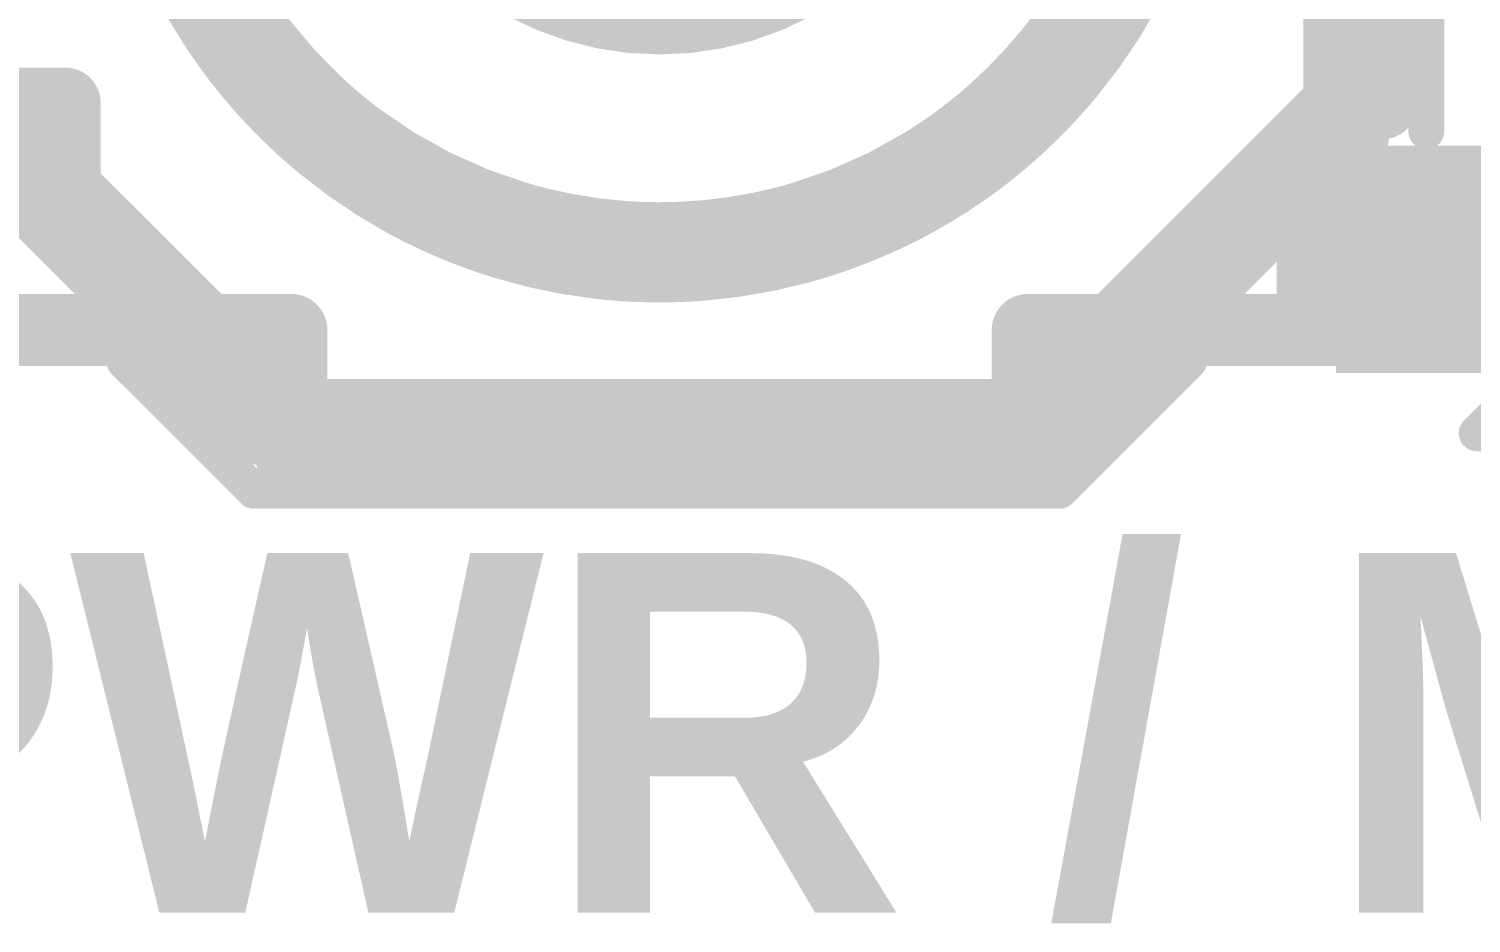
# Model space of a CAD drawing. Header units: inches. Extents: x -13 to 254, y -7 to 63.
# Drawn here: x 2.27 to 7.37, y 4.8 to 7.96 of the extents above; entities that cross this region are included whole.
import ezdxf

# ---------------------------------------------------------------- set-up
doc = ezdxf.new("R2010")
doc.units = ezdxf.units.IN
for name, color, linetype in [('Dimensions', 6, 'Continuous'), ('Top Layer', 1, 'Continuous'), ('Top Overlay', 2, 'Continuous'), ('Top Paste', 8, 'Continuous'), ('Top Solder', 216, 'Continuous')]:
    doc.layers.add(name, color=color, linetype=linetype)
doc.styles.add('Arial_Bold', font='', dxfattribs={"height": 0.2})
doc.styles.get('Arial_Bold').set_extended_font_data('Arial', bold=True)

# ---------------------------------------------------------------- blocks, each defined once
blk = doc.blocks.new('TC_0522C_1_7_260G__46')
at = {"layer": 'Top Layer'}
blk.add_hatch(color=1, dxfattribs=at).paths.add_polyline_path([(-3.5, 2.15), (-2.5, 2.15), (-2.5, 1.55), (-3.5, 1.55)])
at = {"layer": 'Top Paste'}
blk.add_hatch(color=8, dxfattribs=at).paths.add_polyline_path([(-3.5, 2.15), (-2.5, 2.15), (-2.5, 1.55), (-3.5, 1.55)])
at = {"layer": 'Top Solder'}
blk.add_hatch(color=216, dxfattribs=at).paths.add_polyline_path([(-3.6016, 2.2516), (-2.3984, 2.2516), (-2.3984, 1.4484), (-3.6016, 1.4484)])
at = {"layer": 'Top Overlay'}
for points in [[(-1.4224, 2.667, 0.127, 0.127, 0), (-1.8796, 2.2098, 0.127, 0.127, 0)], [(1.4224, 2.667, 0.127, 0.127, 0), (-1.4224, 2.667, 0.127, 0.127, 0)], [(1.8796, 2.2098, 0.127, 0.127, 0), (1.4224, 2.667, 0.127, 0.127, 0)], [(-2.8956, 2.4638, 0.127, 0.127, 0), (-3.1496, 2.4638, 0.127, 0.127, 0)], [(-2.8956, 2.4638, 0.127, 0.127, 0), (-3.0226, 2.3368, 0.127, 0.127, 0)], [(-2.7178, -1.3716, 0.127, 0.127, 0), (-2.7178, 1.397, 0.127, 0.127, 0)]]:
    blk.add_lwpolyline(points, format="xyseb", dxfattribs=at)
for points in [[(-1.4541, 2.667, 0.0635, 0.0635, 1), (-1.3906, 2.667, 0.0635, 0.0635, 1)], [(-1.4542, 2.667, 0.0635, 0.0635, 1), (-1.3906, 2.667, 0.0635, 0.0635, 1)], [(1.3906, 2.667, 0.0635, 0.0635, 1), (1.4542, 2.667, 0.0635, 0.0635, 1)], [(1.3906, 2.667, 0.0635, 0.0635, 1), (1.4542, 2.667, 0.0635, 0.0635, 1)], [(-2.9274, 2.4638, 0.0635, 0.0635, 1), (-2.8638, 2.4638, 0.0635, 0.0635, 1)], [(-2.9274, 2.4638, 0.0635, 0.0635, 1), (-2.8638, 2.4638, 0.0635, 0.0635, 1)], [(-1.9113, 2.2098, 0.0635, 0.0635, 1), (-1.8478, 2.2098, 0.0635, 0.0635, 1)], [(1.8478, 2.2098, 0.0635, 0.0635, 1), (1.9114, 2.2098, 0.0635, 0.0635, 1)], [(-2.7496, 1.397, 0.0635, 0.0635, 1), (-2.686, 1.397, 0.0635, 0.0635, 1)]]:
    blk.add_lwpolyline(points, format="xyseb", close=True, dxfattribs=at)

msp = doc.modelspace()

# ---------------------------------------------------------------- hatches: boundary and pattern name
at = {"layer": 'Top Layer'}
msp.add_hatch(color=1, dxfattribs=at).paths.add_polyline_path([(6.6795, 6.849), (7.4899, 6.849), (7.4899, 7.449), (6.6795, 7.449)])

# ---------------------------------------------------------------- linework, layer by layer
at = {"layer": 'Dimensions'}
for points in [[(4.5, 7.1743, 0.254, 0.254, -1), (4.5, 10.8257, 0.254, 0.254, 0)], [(4.5, 10.8257, 0.254, 0.254, -1), (4.5, 7.1743, 0.254, 0.254, 0)], [(6.9, 7.7, 0.254, 0.254, 0), (6.9, 10.3, 0.254, 0.254, 0)], [(7.05, 7.7, 0.254, 0.254, 0), (7.05, 10.3, 0.254, 0.254, 0)], [(4.5, 8, 0.254, 0.254, -1), (4.5, 10, 0.254, 0.254, 0)], [(4.5, 10, 0.254, 0.254, -1), (4.5, 8, 0.254, 0.254, 0)], [(6.0668, 8.1644, 0.254, 0.254, -0.015145), (6.0141, 8.0724, 0.254, 0.254, 0)], [(2.9716, 7.912, 0.254, 0.254, -0.029802), (2.8553, 8.0978, 0.254, 0.254, 0)], [(3.014, 8.0283, 0.254, 0.254, -0.013985), (2.9623, 8.1121, 0.254, 0.254, 0)], [(4.5, 8, 0.254, 0.254, 0), (4.5, 8.1, 0.254, 0.254, 0)], [(6.1449, 8.0981, 0.254, 0.254, -0.04711), (5.9505, 7.8105, 0.254, 0.254, 0)], [(3.2915, 7.6993, 0.254, 0.254, -0.060138), (3.014, 8.0283, 0.254, 0.254, 0)], [(6.0141, 8.0724, 0.254, 0.254, -0.01472), (5.957, 7.9853, 0.254, 0.254, 0)], [(5.957, 7.9853, 0.254, 0.254, -0.018719), (5.8763, 7.8785, 0.254, 0.254, 0)], [(3.0341, 7.8294, 0.254, 0.254, -0.014035), (2.9716, 7.912, 0.254, 0.254, 0)], [(5.8763, 7.8785, 0.254, 0.254, -0.039139), (5.6821, 7.6752, 0.254, 0.254, 0)], [(3.0732, 7.7822, 0.254, 0.254, -0.008196), (3.0341, 7.8294, 0.254, 0.254, 0)], [(3.1056, 7.7453, 0.254, 0.254, -0.006511), (3.0732, 7.7822, 0.254, 0.254, 0)], [(5.9505, 7.8105, 0.254, 0.254, -0.008139), (5.9107, 7.7638, 0.254, 0.254, 0)], [(3.1349, 7.7137, 0.254, 0.254, -0.005657), (3.1056, 7.7453, 0.254, 0.254, 0)], [(5.8777, 7.7272, 0.254, 0.254, -0.005613), (5.848, 7.6958, 0.254, 0.254, 0)], [(5.9107, 7.7638, 0.254, 0.254, -0.006463), (5.8777, 7.7272, 0.254, 0.254, 0)], [(2.1, 7.7, 0.254, 0.254, 0), (2.4, 7.7, 0.254, 0.254, 0)], [(2.4, 7.4, 0.254, 0.254, 0), (2.4, 7.7, 0.254, 0.254, 0)], [(3.1958, 7.652, 0.254, 0.254, -0.011177), (3.1349, 7.7137, 0.254, 0.254, 0)], [(3.3401, 7.6557, 0.254, 0.254, -0.009168), (3.2915, 7.6993, 0.254, 0.254, 0)], [(5.6821, 7.6752, 0.254, 0.254, -0.007483), (5.6421, 7.6405, 0.254, 0.254, 0)], [(5.848, 7.6958, 0.254, 0.254, -0.011177), (5.7863, 7.6349, 0.254, 0.254, 0)], [(6.1, 6.9, 0.254, 0.254, 0), (6.9, 7.7, 0.254, 0.254, 0)], [(6.9, 7.6121, 0.254, 0.254, 0), (6.9, 7.7, 0.254, 0.254, 0)], [(6.9, 7.7, 0.254, 0.254, 0), (7.05, 7.7, 0.254, 0.254, 0)], [(6.9, 7.7, 0.254, 0.254, 0), (6.9, 7.7, 0.254, 0.254, 0)], [(6.95, 7.5914, 0.254, 0.254, 0), (6.95, 7.7, 0.254, 0.254, 0)], [(3.2272, 7.6223, 0.254, 0.254, -0.005613), (3.1958, 7.652, 0.254, 0.254, 0)], [(3.2638, 7.5893, 0.254, 0.254, -0.006463), (3.2272, 7.6223, 0.254, 0.254, 0)], [(3.3758, 7.6256, 0.254, 0.254, -0.006641), (3.3401, 7.6557, 0.254, 0.254, 0)], [(3.4074, 7.6003, 0.254, 0.254, -0.005804), (3.3758, 7.6256, 0.254, 0.254, 0)], [(5.6107, 7.6146, 0.254, 0.254, -0.004976), (5.5835, 7.5933, 0.254, 0.254, 0)], [(5.6421, 7.6405, 0.254, 0.254, -0.005806), (5.6107, 7.6146, 0.254, 0.254, 0)], [(5.7863, 7.6349, 0.254, 0.254, -0.005657), (5.7547, 7.6056, 0.254, 0.254, 0)], [(2.05, 7.5914, 0.254, 0.254, 0), (3.0914, 6.55, 0.254, 0.254, 0)], [(2.1, 7.6121, 0.254, 0.254, 0), (3.1121, 6.6, 0.254, 0.254, 0)], [(3.3105, 7.5496, 0.254, 0.254, -0.008139), (3.2638, 7.5893, 0.254, 0.254, 0)], [(3.4346, 7.5795, 0.254, 0.254, -0.004979), (3.4074, 7.6003, 0.254, 0.254, 0)], [(4.0028, 7.2954, 0.254, 0.254, -0.090271), (3.4346, 7.5795, 0.254, 0.254, 0)], [(5.5654, 7.5795, 0.254, 0.254, -0.021832), (5.4372, 7.4918, 0.254, 0.254, 0)], [(5.5654, 7.5795, 0.254, 0.254, 0), (5.5835, 7.5933, 0.254, 0.254, 0)], [(5.7178, 7.5732, 0.254, 0.254, -0.008196), (5.6706, 7.5341, 0.254, 0.254, 0)], [(5.7547, 7.6056, 0.254, 0.254, -0.006511), (5.7178, 7.5732, 0.254, 0.254, 0)], [(5.8879, 6.6, 0.254, 0.254, 0), (6.9, 7.6121, 0.254, 0.254, 0)], [(5.9086, 6.55, 0.254, 0.254, 0), (6.95, 7.5914, 0.254, 0.254, 0)], [(6.9, 7.6121, 0.254, 0.254, 0), (6.95, 7.5914, 0.254, 0.254, 0)], [(3.5981, 7.3551, 0.254, 0.254, -0.04711), (3.3105, 7.5496, 0.254, 0.254, 0)], [(5.6706, 7.5341, 0.254, 0.254, -0.014035), (5.588, 7.4716, 0.254, 0.254, 0)], [(5.4372, 7.4918, 0.254, 0.254, -0.068203), (4.9972, 7.2954, 0.254, 0.254, 0)], [(5.588, 7.4716, 0.254, 0.254, -0.029802), (5.4022, 7.3553, 0.254, 0.254, 0)], [(1.95, 7.4, 0.254, 0.254, 0), (2.2414, 7.4, 0.254, 0.254, 0)], [(2.4, 7.4, 0.254, 0.254, 0), (2.9, 6.9, 0.254, 0.254, 0)], [(6.7586, 7.4, 0.254, 0.254, 0), (7.05, 7.4, 0.254, 0.254, 0)], [(7.05, 7.4, 0.254, 0.254, 0), (7.1428, 7.4, 0.254, 0.254, 0)], [(7.05, 6.9, 0.254, 0.254, 0), (7.05, 7.4, 0.254, 0.254, 0)], [(7.1428, 7.4, 0.254, 0.254, 0), (7.1852, 7.4, 0.254, 0.254, 0)], [(7.1428, 6.9, 0.254, 0.254, 0), (7.1428, 7.4, 0.254, 0.254, 0)], [(7.1852, 7.4, 0.254, 0.254, 0), (7.2316, 7.4, 0.254, 0.254, 0)], [(7.1852, 6.9, 0.254, 0.254, 0), (7.1852, 7.4, 0.254, 0.254, 0)], [(7.2316, 7.4, 0.254, 0.254, 0), (7.7, 7.4, 0.254, 0.254, 0)], [(7.2316, 6.9, 0.254, 0.254, 0), (7.2316, 7.4, 0.254, 0.254, 0)], [(3.6687, 7.3185, 0.254, 0.254, -0.010674), (3.5981, 7.3551, 0.254, 0.254, 0)], [(3.7186, 7.2948, 0.254, 0.254, -0.00734), (3.6687, 7.3185, 0.254, 0.254, 0)], [(5.348, 7.3268, 0.254, 0.254, -0.00651), (5.3039, 7.3052, 0.254, 0.254, 0)], [(5.4022, 7.3553, 0.254, 0.254, -0.008195), (5.348, 7.3268, 0.254, 0.254, 0)], [(3.7637, 7.2748, 0.254, 0.254, -0.006481), (3.7186, 7.2948, 0.254, 0.254, 0)], [(3.8038, 7.2583, 0.254, 0.254, -0.005632), (3.7638, 7.2749, 0.254, 0.254, 0)], [(3.8038, 7.2583, 0.254, 0.254, 0), (3.8096, 7.256, 0.254, 0.254, 0)], [(4.0028, 7.2954, 0.254, 0.254, 0), (4.0332, 7.2868, 0.254, 0.254, 0)], [(4.0805, 7.2746, 0.254, 0.254, -0.006797), (4.0332, 7.2868, 0.254, 0.254, 0)], [(4.3674, 7.2292, 0.254, 0.254, -0.041383), (4.0805, 7.2746, 0.254, 0.254, 0)], [(4.8438, 7.2579, 0.254, 0.254, -0.03733), (4.5836, 7.2263, 0.254, 0.254, 0)], [(4.911, 7.2725, 0.254, 0.254, -0.009709), (4.8438, 7.2579, 0.254, 0.254, 0)], [(4.9581, 7.2845, 0.254, 0.254, -0.006783), (4.911, 7.2725, 0.254, 0.254, 0)], [(4.9972, 7.2954, 0.254, 0.254, -0.005604), (4.9581, 7.2845, 0.254, 0.254, 0)], [(5.1904, 7.256, 0.254, 0.254, 0), (5.1958, 7.2582, 0.254, 0.254, 0)], [(5.1958, 7.2582, 0.254, 0.254, 0), (5.2013, 7.2604, 0.254, 0.254, 0)], [(5.2013, 7.2604, 0.254, 0.254, 0), (5.2068, 7.2626, 0.254, 0.254, 0)], [(5.2068, 7.2626, 0.254, 0.254, 0), (5.2124, 7.2649, 0.254, 0.254, 0)], [(5.2124, 7.2649, 0.254, 0.254, 0), (5.2181, 7.2673, 0.254, 0.254, 0)], [(5.2181, 7.2673, 0.254, 0.254, 0), (5.2413, 7.2771, 0.254, 0.254, 0)], [(5.2413, 7.2771, 0.254, 0.254, 0), (5.2471, 7.2796, 0.254, 0.254, 0)], [(5.2471, 7.2796, 0.254, 0.254, 0), (5.2529, 7.2821, 0.254, 0.254, 0)], [(5.2529, 7.2821, 0.254, 0.254, 0), (5.2587, 7.2846, 0.254, 0.254, 0)], [(5.2587, 7.2846, 0.254, 0.254, 0), (5.2645, 7.2872, 0.254, 0.254, 0)], [(5.2645, 7.2872, 0.254, 0.254, 0), (5.2703, 7.2897, 0.254, 0.254, 0)], [(5.2703, 7.2897, 0.254, 0.254, 0), (5.2759, 7.2923, 0.254, 0.254, 0)], [(5.2759, 7.2923, 0.254, 0.254, 0), (5.3039, 7.3052, 0.254, 0.254, 0)], [(3.8096, 7.256, 0.254, 0.254, 0), (3.8153, 7.2538, 0.254, 0.254, 0)], [(3.8153, 7.2538, 0.254, 0.254, 0), (3.8209, 7.2516, 0.254, 0.254, 0)], [(3.8209, 7.2516, 0.254, 0.254, 0), (3.8264, 7.2494, 0.254, 0.254, 0)], [(3.8264, 7.2494, 0.254, 0.254, 0), (3.8319, 7.2474, 0.254, 0.254, 0)], [(3.8319, 7.2474, 0.254, 0.254, 0), (3.8373, 7.2453, 0.254, 0.254, 0)], [(3.8373, 7.2453, 0.254, 0.254, 0), (3.8426, 7.2433, 0.254, 0.254, 0)], [(3.8426, 7.2433, 0.254, 0.254, 0), (3.8584, 7.2375, 0.254, 0.254, 0)], [(3.8584, 7.2375, 0.254, 0.254, 0), (3.8636, 7.2356, 0.254, 0.254, 0)], [(3.8636, 7.2356, 0.254, 0.254, 0), (3.8688, 7.2337, 0.254, 0.254, 0)], [(3.8688, 7.2337, 0.254, 0.254, 0), (3.874, 7.2319, 0.254, 0.254, 0)], [(3.874, 7.2319, 0.254, 0.254, 0), (3.8793, 7.23, 0.254, 0.254, 0)], [(3.8793, 7.23, 0.254, 0.254, 0), (3.8845, 7.2282, 0.254, 0.254, 0)], [(3.8845, 7.2282, 0.254, 0.254, 0), (3.8898, 7.2263, 0.254, 0.254, 0)], [(3.8898, 7.2263, 0.254, 0.254, 0), (3.906, 7.2208, 0.254, 0.254, 0)], [(3.9545, 7.2053, 0.254, 0.254, -0.006755), (3.906, 7.2208, 0.254, 0.254, 0)], [(4.4238, 7.2259, 0.254, 0.254, -0.007951), (4.3674, 7.2292, 0.254, 0.254, 0)], [(4.4641, 7.2247, 0.254, 0.254, -0.00562), (4.4238, 7.2259, 0.254, 0.254, 0)], [(4.5, 7.2243, 0.254, 0.254, -0.004945), (4.4641, 7.2247, 0.254, 0.254, 0)], [(4.5, 7.2243, 0.254, 0.254, 0), (4.5071, 7.2244, 0.254, 0.254, 0)], [(4.5, 7.1743, 0.254, 0.254, 0), (4.5, 7.2243, 0.254, 0.254, 0)], [(4.5395, 7.2248, 0.254, 0.254, -0.004472), (4.5071, 7.2244, 0.254, 0.254, 0)], [(4.5836, 7.2263, 0.254, 0.254, -0.006159), (4.5395, 7.2248, 0.254, 0.254, 0)], [(5.0564, 7.2086, 0.254, 0.254, -0.009085), (4.9914, 7.1896, 0.254, 0.254, 0)], [(5.1049, 7.2245, 0.254, 0.254, -0.006767), (5.0564, 7.2086, 0.254, 0.254, 0)], [(5.1478, 7.2397, 0.254, 0.254, -0.005973), (5.1049, 7.2245, 0.254, 0.254, 0)], [(5.1851, 7.2539, 0.254, 0.254, -0.005189), (5.1478, 7.2397, 0.254, 0.254, 0)], [(5.1851, 7.2539, 0.254, 0.254, 0), (5.1904, 7.256, 0.254, 0.254, 0)], [(4.2905, 7.1359, 0.254, 0.254, -0.04649), (3.9545, 7.2053, 0.254, 0.254, 0)], [(4.5, 7.1243, 0.254, 0.254, 0), (4.5, 7.1743, 0.254, 0.254, 0)], [(4.9914, 7.1896, 0.254, 0.254, -0.04656), (4.6535, 7.1305, 0.254, 0.254, 0)], [(4.358, 7.1296, 0.254, 0.254, -0.009072), (4.2905, 7.1359, 0.254, 0.254, 0)], [(4.4089, 7.1265, 0.254, 0.254, -0.006758), (4.358, 7.1296, 0.254, 0.254, 0)], [(4.4543, 7.1249, 0.254, 0.254, -0.005965), (4.4089, 7.1265, 0.254, 0.254, 0)], [(4.5, 7.1243, 0.254, 0.254, -0.005919), (4.4543, 7.1249, 0.254, 0.254, 0)], [(4.5, 7.1243, 0.254, 0.254, 0), (4.5172, 7.1244, 0.254, 0.254, 0)], [(4.5571, 7.1252, 0.254, 0.254, -0.005186), (4.5172, 7.1244, 0.254, 0.254, 0)], [(4.6026, 7.1271, 0.254, 0.254, -0.00597), (4.5571, 7.1252, 0.254, 0.254, 0)], [(4.6535, 7.1305, 0.254, 0.254, -0.006764), (4.6026, 7.1271, 0.254, 0.254, 0)], [(1.95, 6.9, 0.254, 0.254, 0), (2.7414, 6.9, 0.254, 0.254, 0)], [(2.9, 6.9, 0.254, 0.254, 0), (3.2, 6.9, 0.254, 0.254, 0)], [(3.2, 6.6, 0.254, 0.254, 0), (3.2, 6.9, 0.254, 0.254, 0)], [(5.8, 6.6, 0.254, 0.254, 0), (5.8, 6.9, 0.254, 0.254, 0)], [(5.8, 6.9, 0.254, 0.254, 0), (6.1, 6.9, 0.254, 0.254, 0)], [(6.2586, 6.9, 0.254, 0.254, 0), (7.05, 6.9, 0.254, 0.254, 0)], [(7.05, 6.9, 0.254, 0.254, 0), (7.1428, 6.9, 0.254, 0.254, 0)], [(7.1428, 6.9, 0.254, 0.254, 0), (7.1852, 6.9, 0.254, 0.254, 0)], [(7.1852, 6.9, 0.254, 0.254, 0), (7.2316, 6.9, 0.254, 0.254, 0)], [(7.2316, 6.9, 0.254, 0.254, 0), (7.7, 6.9, 0.254, 0.254, 0)], [(3.0914, 6.55, 0.254, 0.254, 0), (3.1121, 6.6, 0.254, 0.254, 0)], [(3.1121, 6.6, 0.254, 0.254, 0), (3.2, 6.6, 0.254, 0.254, 0)], [(3.2, 6.45, 0.254, 0.254, 0), (3.2, 6.6, 0.254, 0.254, 0)], [(3.2, 6.6, 0.254, 0.254, 0), (5.8, 6.6, 0.254, 0.254, 0)], [(5.8, 6.6, 0.254, 0.254, 0), (5.8879, 6.6, 0.254, 0.254, 0)], [(5.8, 6.45, 0.254, 0.254, 0), (5.8, 6.6, 0.254, 0.254, 0)], [(5.8879, 6.6, 0.254, 0.254, 0), (5.9086, 6.55, 0.254, 0.254, 0)], [(3.0914, 6.55, 0.254, 0.254, 0), (3.2, 6.55, 0.254, 0.254, 0)], [(5.8, 6.55, 0.254, 0.254, 0), (5.9086, 6.55, 0.254, 0.254, 0)], [(3.2, 6.45, 0.254, 0.254, 0), (5.8, 6.45, 0.254, 0.254, 0)]]:
    msp.add_lwpolyline(points, format="xyseb", dxfattribs=at)
for points in [[(2.9505, 8.0283, 0.127, 0.127, 1), (3.0775, 8.0283, 0.127, 0.127, 1)], [(2.9505, 8.0283, 0.127, 0.127, 1), (3.0775, 8.0283, 0.127, 0.127, 1)], [(5.9506, 8.0724, 0.127, 0.127, 1), (6.0776, 8.0724, 0.127, 0.127, 1)], [(5.9506, 8.0724, 0.127, 0.127, 1), (6.0776, 8.0724, 0.127, 0.127, 1)], [(4.4365, 8, 0.127, 0.127, 1), (4.5635, 8, 0.127, 0.127, 1)], [(4.4365, 8, 0.127, 0.127, 1), (4.5635, 8, 0.127, 0.127, 1)], [(4.4365, 8, 0.127, 0.127, 1), (4.5635, 8, 0.127, 0.127, 1)], [(5.8935, 7.9853, 0.127, 0.127, 1), (6.0205, 7.9853, 0.127, 0.127, 1)], [(5.8935, 7.9853, 0.127, 0.127, 1), (6.0205, 7.9853, 0.127, 0.127, 1)], [(2.9081, 7.912, 0.127, 0.127, 1), (3.0351, 7.912, 0.127, 0.127, 1)], [(2.9081, 7.912, 0.127, 0.127, 1), (3.0351, 7.912, 0.127, 0.127, 1)], [(5.8128, 7.8785, 0.127, 0.127, 1), (5.9398, 7.8785, 0.127, 0.127, 1)], [(5.8128, 7.8785, 0.127, 0.127, 1), (5.9398, 7.8785, 0.127, 0.127, 1)], [(2.9706, 7.8294, 0.127, 0.127, 1), (3.0976, 7.8294, 0.127, 0.127, 1)], [(2.9706, 7.8294, 0.127, 0.127, 1), (3.0976, 7.8294, 0.127, 0.127, 1)], [(3.0097, 7.7822, 0.127, 0.127, 1), (3.1367, 7.7822, 0.127, 0.127, 1)], [(3.0097, 7.7822, 0.127, 0.127, 1), (3.1367, 7.7822, 0.127, 0.127, 1)], [(5.887, 7.8105, 0.127, 0.127, 1), (6.014, 7.8105, 0.127, 0.127, 1)], [(5.887, 7.8105, 0.127, 0.127, 1), (6.014, 7.8105, 0.127, 0.127, 1)], [(3.0421, 7.7453, 0.127, 0.127, 1), (3.1691, 7.7453, 0.127, 0.127, 1)], [(3.0421, 7.7453, 0.127, 0.127, 1), (3.1691, 7.7453, 0.127, 0.127, 1)], [(5.8142, 7.7272, 0.127, 0.127, 1), (5.9412, 7.7272, 0.127, 0.127, 1)], [(5.8142, 7.7272, 0.127, 0.127, 1), (5.9412, 7.7272, 0.127, 0.127, 1)], [(5.8472, 7.7638, 0.127, 0.127, 1), (5.9742, 7.7638, 0.127, 0.127, 1)], [(5.8472, 7.7638, 0.127, 0.127, 1), (5.9742, 7.7638, 0.127, 0.127, 1)], [(2.3365, 7.7, 0.127, 0.127, 1), (2.4635, 7.7, 0.127, 0.127, 1)], [(2.3365, 7.7, 0.127, 0.127, 1), (2.4635, 7.7, 0.127, 0.127, 1)], [(3.0714, 7.7137, 0.127, 0.127, 1), (3.1984, 7.7137, 0.127, 0.127, 1)], [(3.0714, 7.7137, 0.127, 0.127, 1), (3.1984, 7.7137, 0.127, 0.127, 1)], [(3.228, 7.6993, 0.127, 0.127, 1), (3.355, 7.6993, 0.127, 0.127, 1)], [(3.228, 7.6993, 0.127, 0.127, 1), (3.355, 7.6993, 0.127, 0.127, 1)], [(5.6186, 7.6752, 0.127, 0.127, 1), (5.7456, 7.6752, 0.127, 0.127, 1)], [(5.6186, 7.6752, 0.127, 0.127, 1), (5.7456, 7.6752, 0.127, 0.127, 1)], [(5.7845, 7.6958, 0.127, 0.127, 1), (5.9115, 7.6958, 0.127, 0.127, 1)], [(5.7845, 7.6958, 0.127, 0.127, 1), (5.9115, 7.6958, 0.127, 0.127, 1)], [(6.8365, 7.7, 0.127, 0.127, 1), (6.9635, 7.7, 0.127, 0.127, 1)], [(6.8365, 7.7, 0.127, 0.127, 1), (6.9635, 7.7, 0.127, 0.127, 1)], [(6.8365, 7.7, 0.127, 0.127, 1), (6.9635, 7.7, 0.127, 0.127, 1)], [(6.8365, 7.7, 0.127, 0.127, 1), (6.9635, 7.7, 0.127, 0.127, 1)], [(6.8365, 7.7, 0.127, 0.127, 1), (6.9635, 7.7, 0.127, 0.127, 1)], [(6.8365, 7.7, 0.127, 0.127, 1), (6.9635, 7.7, 0.127, 0.127, 1)], [(6.8865, 7.7, 0.127, 0.127, 1), (7.0135, 7.7, 0.127, 0.127, 1)], [(6.9865, 7.7, 0.127, 0.127, 1), (7.1135, 7.7, 0.127, 0.127, 1)], [(6.9865, 7.7, 0.127, 0.127, 1), (7.1135, 7.7, 0.127, 0.127, 1)], [(3.1323, 7.652, 0.127, 0.127, 1), (3.2593, 7.652, 0.127, 0.127, 1)], [(3.1323, 7.652, 0.127, 0.127, 1), (3.2593, 7.652, 0.127, 0.127, 1)], [(3.1637, 7.6223, 0.127, 0.127, 1), (3.2907, 7.6223, 0.127, 0.127, 1)], [(3.1637, 7.6223, 0.127, 0.127, 1), (3.2907, 7.6223, 0.127, 0.127, 1)], [(3.2766, 7.6557, 0.127, 0.127, 1), (3.4036, 7.6557, 0.127, 0.127, 1)], [(3.2766, 7.6557, 0.127, 0.127, 1), (3.4036, 7.6557, 0.127, 0.127, 1)], [(3.3123, 7.6256, 0.127, 0.127, 1), (3.4393, 7.6256, 0.127, 0.127, 1)], [(3.3123, 7.6256, 0.127, 0.127, 1), (3.4393, 7.6256, 0.127, 0.127, 1)], [(5.5472, 7.6146, 0.127, 0.127, 1), (5.6742, 7.6146, 0.127, 0.127, 1)], [(5.5472, 7.6146, 0.127, 0.127, 1), (5.6742, 7.6146, 0.127, 0.127, 1)], [(5.5786, 7.6405, 0.127, 0.127, 1), (5.7056, 7.6405, 0.127, 0.127, 1)], [(5.5786, 7.6405, 0.127, 0.127, 1), (5.7056, 7.6405, 0.127, 0.127, 1)], [(5.7228, 7.6349, 0.127, 0.127, 1), (5.8498, 7.6349, 0.127, 0.127, 1)], [(5.7228, 7.6349, 0.127, 0.127, 1), (5.8498, 7.6349, 0.127, 0.127, 1)], [(3.2003, 7.5893, 0.127, 0.127, 1), (3.3273, 7.5893, 0.127, 0.127, 1)], [(3.2003, 7.5893, 0.127, 0.127, 1), (3.3273, 7.5893, 0.127, 0.127, 1)], [(3.3439, 7.6003, 0.127, 0.127, 1), (3.4709, 7.6003, 0.127, 0.127, 1)], [(3.3439, 7.6003, 0.127, 0.127, 1), (3.4709, 7.6003, 0.127, 0.127, 1)], [(3.3711, 7.5795, 0.127, 0.127, 1), (3.4981, 7.5795, 0.127, 0.127, 1)], [(3.3711, 7.5795, 0.127, 0.127, 1), (3.4981, 7.5795, 0.127, 0.127, 1)], [(5.5019, 7.5795, 0.127, 0.127, 1), (5.6289, 7.5795, 0.127, 0.127, 1)], [(5.5019, 7.5795, 0.127, 0.127, 1), (5.6289, 7.5795, 0.127, 0.127, 1)], [(5.52, 7.5933, 0.127, 0.127, 1), (5.647, 7.5933, 0.127, 0.127, 1)], [(5.52, 7.5933, 0.127, 0.127, 1), (5.647, 7.5933, 0.127, 0.127, 1)], [(5.6543, 7.5732, 0.127, 0.127, 1), (5.7813, 7.5732, 0.127, 0.127, 1)], [(5.6543, 7.5732, 0.127, 0.127, 1), (5.7813, 7.5732, 0.127, 0.127, 1)], [(5.6912, 7.6056, 0.127, 0.127, 1), (5.8182, 7.6056, 0.127, 0.127, 1)], [(5.6912, 7.6056, 0.127, 0.127, 1), (5.8182, 7.6056, 0.127, 0.127, 1)], [(6.8365, 7.6121, 0.127, 0.127, 1), (6.9635, 7.6121, 0.127, 0.127, 1)], [(6.8365, 7.6121, 0.127, 0.127, 1), (6.9635, 7.6121, 0.127, 0.127, 1)], [(6.8365, 7.6121, 0.127, 0.127, 1), (6.9635, 7.6121, 0.127, 0.127, 1)], [(6.8865, 7.5914, 0.127, 0.127, 1), (7.0135, 7.5914, 0.127, 0.127, 1)], [(6.8865, 7.5914, 0.127, 0.127, 1), (7.0135, 7.5914, 0.127, 0.127, 1)], [(6.8865, 7.5914, 0.127, 0.127, 1), (7.0135, 7.5914, 0.127, 0.127, 1)], [(3.247, 7.5496, 0.127, 0.127, 1), (3.374, 7.5496, 0.127, 0.127, 1)], [(3.247, 7.5496, 0.127, 0.127, 1), (3.374, 7.5496, 0.127, 0.127, 1)], [(5.6071, 7.5341, 0.127, 0.127, 1), (5.7341, 7.5341, 0.127, 0.127, 1)], [(5.6071, 7.5341, 0.127, 0.127, 1), (5.7341, 7.5341, 0.127, 0.127, 1)], [(5.3737, 7.4918, 0.127, 0.127, 1), (5.5007, 7.4918, 0.127, 0.127, 1)], [(5.3737, 7.4918, 0.127, 0.127, 1), (5.5007, 7.4918, 0.127, 0.127, 1)], [(5.5245, 7.4716, 0.127, 0.127, 1), (5.6515, 7.4716, 0.127, 0.127, 1)], [(5.5245, 7.4716, 0.127, 0.127, 1), (5.6515, 7.4716, 0.127, 0.127, 1)], [(2.1779, 7.4, 0.127, 0.127, 1), (2.3049, 7.4, 0.127, 0.127, 1)], [(2.3365, 7.4, 0.127, 0.127, 1), (2.4635, 7.4, 0.127, 0.127, 1)], [(2.3365, 7.4, 0.127, 0.127, 1), (2.4635, 7.4, 0.127, 0.127, 1)], [(6.6951, 7.4, 0.127, 0.127, 1), (6.8221, 7.4, 0.127, 0.127, 1)], [(6.9865, 7.4, 0.127, 0.127, 1), (7.1135, 7.4, 0.127, 0.127, 1)], [(6.9865, 7.4, 0.127, 0.127, 1), (7.1135, 7.4, 0.127, 0.127, 1)], [(6.9865, 7.4, 0.127, 0.127, 1), (7.1135, 7.4, 0.127, 0.127, 1)], [(7.0793, 7.4, 0.127, 0.127, 1), (7.2063, 7.4, 0.127, 0.127, 1)], [(7.0793, 7.4, 0.127, 0.127, 1), (7.2063, 7.4, 0.127, 0.127, 1)], [(7.0793, 7.4, 0.127, 0.127, 1), (7.2063, 7.4, 0.127, 0.127, 1)], [(7.1217, 7.4, 0.127, 0.127, 1), (7.2487, 7.4, 0.127, 0.127, 1)], [(7.1217, 7.4, 0.127, 0.127, 1), (7.2487, 7.4, 0.127, 0.127, 1)], [(7.1217, 7.4, 0.127, 0.127, 1), (7.2487, 7.4, 0.127, 0.127, 1)], [(7.1681, 7.4, 0.127, 0.127, 1), (7.2951, 7.4, 0.127, 0.127, 1)], [(7.1681, 7.4, 0.127, 0.127, 1), (7.2951, 7.4, 0.127, 0.127, 1)], [(7.1681, 7.4, 0.127, 0.127, 1), (7.2951, 7.4, 0.127, 0.127, 1)], [(3.5346, 7.3551, 0.127, 0.127, 1), (3.6616, 7.3551, 0.127, 0.127, 1)], [(3.5346, 7.3551, 0.127, 0.127, 1), (3.6616, 7.3551, 0.127, 0.127, 1)], [(3.6052, 7.3185, 0.127, 0.127, 1), (3.7322, 7.3185, 0.127, 0.127, 1)], [(3.6052, 7.3185, 0.127, 0.127, 1), (3.7322, 7.3185, 0.127, 0.127, 1)], [(5.2845, 7.3268, 0.127, 0.127, 1), (5.4115, 7.3268, 0.127, 0.127, 1)], [(5.2845, 7.3268, 0.127, 0.127, 1), (5.4115, 7.3268, 0.127, 0.127, 1)], [(5.3387, 7.3553, 0.127, 0.127, 1), (5.4657, 7.3553, 0.127, 0.127, 1)], [(5.3387, 7.3553, 0.127, 0.127, 1), (5.4657, 7.3553, 0.127, 0.127, 1)], [(3.6551, 7.2948, 0.127, 0.127, 1), (3.7821, 7.2948, 0.127, 0.127, 1)], [(3.6551, 7.2948, 0.127, 0.127, 1), (3.7821, 7.2948, 0.127, 0.127, 1)], [(3.7002, 7.2748, 0.127, 0.127, 1), (3.8272, 7.2748, 0.127, 0.127, 1)], [(3.7003, 7.2749, 0.127, 0.127, 1), (3.8273, 7.2749, 0.127, 0.127, 1)], [(3.7403, 7.2583, 0.127, 0.127, 1), (3.8673, 7.2583, 0.127, 0.127, 1)], [(3.7403, 7.2583, 0.127, 0.127, 1), (3.8673, 7.2583, 0.127, 0.127, 1)], [(3.9393, 7.2954, 0.127, 0.127, 1), (4.0663, 7.2954, 0.127, 0.127, 1)], [(3.9393, 7.2954, 0.127, 0.127, 1), (4.0663, 7.2954, 0.127, 0.127, 1)], [(3.9697, 7.2868, 0.127, 0.127, 1), (4.0967, 7.2868, 0.127, 0.127, 1)], [(3.9697, 7.2868, 0.127, 0.127, 1), (4.0967, 7.2868, 0.127, 0.127, 1)], [(4.017, 7.2746, 0.127, 0.127, 1), (4.144, 7.2746, 0.127, 0.127, 1)], [(4.017, 7.2746, 0.127, 0.127, 1), (4.144, 7.2746, 0.127, 0.127, 1)], [(4.7803, 7.2579, 0.127, 0.127, 1), (4.9073, 7.2579, 0.127, 0.127, 1)], [(4.7803, 7.2579, 0.127, 0.127, 1), (4.9073, 7.2579, 0.127, 0.127, 1)], [(4.8475, 7.2725, 0.127, 0.127, 1), (4.9745, 7.2725, 0.127, 0.127, 1)], [(4.8475, 7.2725, 0.127, 0.127, 1), (4.9745, 7.2725, 0.127, 0.127, 1)], [(4.8946, 7.2845, 0.127, 0.127, 1), (5.0216, 7.2845, 0.127, 0.127, 1)], [(4.8946, 7.2845, 0.127, 0.127, 1), (5.0216, 7.2845, 0.127, 0.127, 1)], [(4.9337, 7.2954, 0.127, 0.127, 1), (5.0607, 7.2954, 0.127, 0.127, 1)], [(4.9337, 7.2954, 0.127, 0.127, 1), (5.0607, 7.2954, 0.127, 0.127, 1)], [(5.1323, 7.2582, 0.127, 0.127, 1), (5.2593, 7.2582, 0.127, 0.127, 1)], [(5.1323, 7.2582, 0.127, 0.127, 1), (5.2593, 7.2582, 0.127, 0.127, 1)], [(5.1378, 7.2604, 0.127, 0.127, 1), (5.2648, 7.2604, 0.127, 0.127, 1)], [(5.1378, 7.2604, 0.127, 0.127, 1), (5.2648, 7.2604, 0.127, 0.127, 1)], [(5.1433, 7.2626, 0.127, 0.127, 1), (5.2703, 7.2626, 0.127, 0.127, 1)], [(5.1433, 7.2626, 0.127, 0.127, 1), (5.2703, 7.2626, 0.127, 0.127, 1)], [(5.1489, 7.2649, 0.127, 0.127, 1), (5.2759, 7.2649, 0.127, 0.127, 1)], [(5.1489, 7.2649, 0.127, 0.127, 1), (5.2759, 7.2649, 0.127, 0.127, 1)], [(5.1546, 7.2673, 0.127, 0.127, 1), (5.2816, 7.2673, 0.127, 0.127, 1)], [(5.1546, 7.2673, 0.127, 0.127, 1), (5.2816, 7.2673, 0.127, 0.127, 1)], [(5.1778, 7.2771, 0.127, 0.127, 1), (5.3048, 7.2771, 0.127, 0.127, 1)], [(5.1778, 7.2771, 0.127, 0.127, 1), (5.3048, 7.2771, 0.127, 0.127, 1)], [(5.1836, 7.2796, 0.127, 0.127, 1), (5.3106, 7.2796, 0.127, 0.127, 1)], [(5.1836, 7.2796, 0.127, 0.127, 1), (5.3106, 7.2796, 0.127, 0.127, 1)], [(5.1894, 7.2821, 0.127, 0.127, 1), (5.3164, 7.2821, 0.127, 0.127, 1)], [(5.1894, 7.2821, 0.127, 0.127, 1), (5.3164, 7.2821, 0.127, 0.127, 1)], [(5.1952, 7.2846, 0.127, 0.127, 1), (5.3222, 7.2846, 0.127, 0.127, 1)], [(5.1952, 7.2846, 0.127, 0.127, 1), (5.3222, 7.2846, 0.127, 0.127, 1)], [(5.201, 7.2872, 0.127, 0.127, 1), (5.328, 7.2872, 0.127, 0.127, 1)], [(5.201, 7.2872, 0.127, 0.127, 1), (5.328, 7.2872, 0.127, 0.127, 1)], [(5.2068, 7.2897, 0.127, 0.127, 1), (5.3338, 7.2897, 0.127, 0.127, 1)], [(5.2068, 7.2897, 0.127, 0.127, 1), (5.3338, 7.2897, 0.127, 0.127, 1)], [(5.2124, 7.2923, 0.127, 0.127, 1), (5.3394, 7.2923, 0.127, 0.127, 1)], [(5.2124, 7.2923, 0.127, 0.127, 1), (5.3394, 7.2923, 0.127, 0.127, 1)], [(5.2404, 7.3052, 0.127, 0.127, 1), (5.3674, 7.3052, 0.127, 0.127, 1)], [(5.2404, 7.3052, 0.127, 0.127, 1), (5.3674, 7.3052, 0.127, 0.127, 1)], [(3.7461, 7.256, 0.127, 0.127, 1), (3.8731, 7.256, 0.127, 0.127, 1)], [(3.7461, 7.256, 0.127, 0.127, 1), (3.8731, 7.256, 0.127, 0.127, 1)], [(3.7518, 7.2538, 0.127, 0.127, 1), (3.8788, 7.2538, 0.127, 0.127, 1)], [(3.7518, 7.2538, 0.127, 0.127, 1), (3.8788, 7.2538, 0.127, 0.127, 1)], [(3.7574, 7.2516, 0.127, 0.127, 1), (3.8844, 7.2516, 0.127, 0.127, 1)], [(3.7574, 7.2516, 0.127, 0.127, 1), (3.8844, 7.2516, 0.127, 0.127, 1)], [(3.7629, 7.2494, 0.127, 0.127, 1), (3.8899, 7.2494, 0.127, 0.127, 1)], [(3.7629, 7.2494, 0.127, 0.127, 1), (3.8899, 7.2494, 0.127, 0.127, 1)], [(3.7684, 7.2474, 0.127, 0.127, 1), (3.8954, 7.2474, 0.127, 0.127, 1)], [(3.7684, 7.2474, 0.127, 0.127, 1), (3.8954, 7.2474, 0.127, 0.127, 1)], [(3.7738, 7.2453, 0.127, 0.127, 1), (3.9008, 7.2453, 0.127, 0.127, 1)], [(3.7738, 7.2453, 0.127, 0.127, 1), (3.9008, 7.2453, 0.127, 0.127, 1)], [(3.7791, 7.2433, 0.127, 0.127, 1), (3.9061, 7.2433, 0.127, 0.127, 1)], [(3.7791, 7.2433, 0.127, 0.127, 1), (3.9061, 7.2433, 0.127, 0.127, 1)], [(3.7949, 7.2375, 0.127, 0.127, 1), (3.9219, 7.2375, 0.127, 0.127, 1)], [(3.7949, 7.2375, 0.127, 0.127, 1), (3.9219, 7.2375, 0.127, 0.127, 1)], [(3.8001, 7.2356, 0.127, 0.127, 1), (3.9271, 7.2356, 0.127, 0.127, 1)], [(3.8001, 7.2356, 0.127, 0.127, 1), (3.9271, 7.2356, 0.127, 0.127, 1)], [(3.8053, 7.2337, 0.127, 0.127, 1), (3.9323, 7.2337, 0.127, 0.127, 1)], [(3.8053, 7.2337, 0.127, 0.127, 1), (3.9323, 7.2337, 0.127, 0.127, 1)], [(3.8105, 7.2319, 0.127, 0.127, 1), (3.9375, 7.2319, 0.127, 0.127, 1)], [(3.8105, 7.2319, 0.127, 0.127, 1), (3.9375, 7.2319, 0.127, 0.127, 1)], [(3.8158, 7.23, 0.127, 0.127, 1), (3.9428, 7.23, 0.127, 0.127, 1)], [(3.8158, 7.23, 0.127, 0.127, 1), (3.9428, 7.23, 0.127, 0.127, 1)], [(3.821, 7.2282, 0.127, 0.127, 1), (3.948, 7.2282, 0.127, 0.127, 1)], [(3.821, 7.2282, 0.127, 0.127, 1), (3.948, 7.2282, 0.127, 0.127, 1)], [(3.8263, 7.2263, 0.127, 0.127, 1), (3.9533, 7.2263, 0.127, 0.127, 1)], [(3.8263, 7.2263, 0.127, 0.127, 1), (3.9533, 7.2263, 0.127, 0.127, 1)], [(3.8425, 7.2208, 0.127, 0.127, 1), (3.9695, 7.2208, 0.127, 0.127, 1)], [(3.8425, 7.2208, 0.127, 0.127, 1), (3.9695, 7.2208, 0.127, 0.127, 1)], [(4.3039, 7.2292, 0.127, 0.127, 1), (4.4309, 7.2292, 0.127, 0.127, 1)], [(4.3039, 7.2292, 0.127, 0.127, 1), (4.4309, 7.2292, 0.127, 0.127, 1)], [(4.3603, 7.2259, 0.127, 0.127, 1), (4.4873, 7.2259, 0.127, 0.127, 1)], [(4.3603, 7.2259, 0.127, 0.127, 1), (4.4873, 7.2259, 0.127, 0.127, 1)], [(4.4006, 7.2247, 0.127, 0.127, 1), (4.5276, 7.2247, 0.127, 0.127, 1)], [(4.4006, 7.2247, 0.127, 0.127, 1), (4.5276, 7.2247, 0.127, 0.127, 1)], [(4.4365, 7.2243, 0.127, 0.127, 1), (4.5635, 7.2243, 0.127, 0.127, 1)], [(4.4365, 7.2243, 0.127, 0.127, 1), (4.5635, 7.2243, 0.127, 0.127, 1)], [(4.4365, 7.2243, 0.127, 0.127, 1), (4.5635, 7.2243, 0.127, 0.127, 1)], [(4.4436, 7.2244, 0.127, 0.127, 1), (4.5706, 7.2244, 0.127, 0.127, 1)], [(4.4436, 7.2244, 0.127, 0.127, 1), (4.5706, 7.2244, 0.127, 0.127, 1)], [(4.476, 7.2248, 0.127, 0.127, 1), (4.603, 7.2248, 0.127, 0.127, 1)], [(4.476, 7.2248, 0.127, 0.127, 1), (4.603, 7.2248, 0.127, 0.127, 1)], [(4.5201, 7.2263, 0.127, 0.127, 1), (4.6471, 7.2263, 0.127, 0.127, 1)], [(4.5201, 7.2263, 0.127, 0.127, 1), (4.6471, 7.2263, 0.127, 0.127, 1)], [(4.9929, 7.2086, 0.127, 0.127, 1), (5.1199, 7.2086, 0.127, 0.127, 1)], [(4.9929, 7.2086, 0.127, 0.127, 1), (5.1199, 7.2086, 0.127, 0.127, 1)], [(5.0414, 7.2245, 0.127, 0.127, 1), (5.1684, 7.2245, 0.127, 0.127, 1)], [(5.0414, 7.2245, 0.127, 0.127, 1), (5.1684, 7.2245, 0.127, 0.127, 1)], [(5.0843, 7.2397, 0.127, 0.127, 1), (5.2113, 7.2397, 0.127, 0.127, 1)], [(5.0843, 7.2397, 0.127, 0.127, 1), (5.2113, 7.2397, 0.127, 0.127, 1)], [(5.1216, 7.2539, 0.127, 0.127, 1), (5.2486, 7.2539, 0.127, 0.127, 1)], [(5.1216, 7.2539, 0.127, 0.127, 1), (5.2486, 7.2539, 0.127, 0.127, 1)], [(5.1269, 7.256, 0.127, 0.127, 1), (5.2539, 7.256, 0.127, 0.127, 1)], [(5.1269, 7.256, 0.127, 0.127, 1), (5.2539, 7.256, 0.127, 0.127, 1)], [(3.891, 7.2053, 0.127, 0.127, 1), (4.018, 7.2053, 0.127, 0.127, 1)], [(3.891, 7.2053, 0.127, 0.127, 1), (4.018, 7.2053, 0.127, 0.127, 1)], [(4.4365, 7.1743, 0.127, 0.127, 1), (4.5635, 7.1743, 0.127, 0.127, 1)], [(4.4365, 7.1743, 0.127, 0.127, 1), (4.5635, 7.1743, 0.127, 0.127, 1)], [(4.4365, 7.1743, 0.127, 0.127, 1), (4.5635, 7.1743, 0.127, 0.127, 1)], [(4.4365, 7.1743, 0.127, 0.127, 1), (4.5635, 7.1743, 0.127, 0.127, 1)], [(4.9279, 7.1896, 0.127, 0.127, 1), (5.0549, 7.1896, 0.127, 0.127, 1)], [(4.9279, 7.1896, 0.127, 0.127, 1), (5.0549, 7.1896, 0.127, 0.127, 1)], [(4.227, 7.1359, 0.127, 0.127, 1), (4.354, 7.1359, 0.127, 0.127, 1)], [(4.227, 7.1359, 0.127, 0.127, 1), (4.354, 7.1359, 0.127, 0.127, 1)], [(4.2945, 7.1296, 0.127, 0.127, 1), (4.4215, 7.1296, 0.127, 0.127, 1)], [(4.2945, 7.1296, 0.127, 0.127, 1), (4.4215, 7.1296, 0.127, 0.127, 1)], [(4.3454, 7.1265, 0.127, 0.127, 1), (4.4724, 7.1265, 0.127, 0.127, 1)], [(4.3454, 7.1265, 0.127, 0.127, 1), (4.4724, 7.1265, 0.127, 0.127, 1)], [(4.3908, 7.1249, 0.127, 0.127, 1), (4.5178, 7.1249, 0.127, 0.127, 1)], [(4.3908, 7.1249, 0.127, 0.127, 1), (4.5178, 7.1249, 0.127, 0.127, 1)], [(4.4365, 7.1243, 0.127, 0.127, 1), (4.5635, 7.1243, 0.127, 0.127, 1)], [(4.4365, 7.1243, 0.127, 0.127, 1), (4.5635, 7.1243, 0.127, 0.127, 1)], [(4.4365, 7.1243, 0.127, 0.127, 1), (4.5635, 7.1243, 0.127, 0.127, 1)], [(4.4537, 7.1244, 0.127, 0.127, 1), (4.5807, 7.1244, 0.127, 0.127, 1)], [(4.4537, 7.1244, 0.127, 0.127, 1), (4.5807, 7.1244, 0.127, 0.127, 1)], [(4.4936, 7.1252, 0.127, 0.127, 1), (4.6206, 7.1252, 0.127, 0.127, 1)], [(4.4936, 7.1252, 0.127, 0.127, 1), (4.6206, 7.1252, 0.127, 0.127, 1)], [(4.5391, 7.1271, 0.127, 0.127, 1), (4.6661, 7.1271, 0.127, 0.127, 1)], [(4.5391, 7.1271, 0.127, 0.127, 1), (4.6661, 7.1271, 0.127, 0.127, 1)], [(4.59, 7.1305, 0.127, 0.127, 1), (4.717, 7.1305, 0.127, 0.127, 1)], [(4.59, 7.1305, 0.127, 0.127, 1), (4.717, 7.1305, 0.127, 0.127, 1)], [(2.6779, 6.9, 0.127, 0.127, 1), (2.8049, 6.9, 0.127, 0.127, 1)], [(2.8365, 6.9, 0.127, 0.127, 1), (2.9635, 6.9, 0.127, 0.127, 1)], [(2.8365, 6.9, 0.127, 0.127, 1), (2.9635, 6.9, 0.127, 0.127, 1)], [(3.1365, 6.9, 0.127, 0.127, 1), (3.2635, 6.9, 0.127, 0.127, 1)], [(3.1365, 6.9, 0.127, 0.127, 1), (3.2635, 6.9, 0.127, 0.127, 1)], [(5.7365, 6.9, 0.127, 0.127, 1), (5.8635, 6.9, 0.127, 0.127, 1)], [(5.7365, 6.9, 0.127, 0.127, 1), (5.8635, 6.9, 0.127, 0.127, 1)], [(6.0365, 6.9, 0.127, 0.127, 1), (6.1635, 6.9, 0.127, 0.127, 1)], [(6.0365, 6.9, 0.127, 0.127, 1), (6.1635, 6.9, 0.127, 0.127, 1)], [(6.1951, 6.9, 0.127, 0.127, 1), (6.3221, 6.9, 0.127, 0.127, 1)], [(6.9865, 6.9, 0.127, 0.127, 1), (7.1135, 6.9, 0.127, 0.127, 1)], [(6.9865, 6.9, 0.127, 0.127, 1), (7.1135, 6.9, 0.127, 0.127, 1)], [(6.9865, 6.9, 0.127, 0.127, 1), (7.1135, 6.9, 0.127, 0.127, 1)], [(7.0793, 6.9, 0.127, 0.127, 1), (7.2063, 6.9, 0.127, 0.127, 1)], [(7.0793, 6.9, 0.127, 0.127, 1), (7.2063, 6.9, 0.127, 0.127, 1)], [(7.0793, 6.9, 0.127, 0.127, 1), (7.2063, 6.9, 0.127, 0.127, 1)], [(7.1217, 6.9, 0.127, 0.127, 1), (7.2487, 6.9, 0.127, 0.127, 1)], [(7.1217, 6.9, 0.127, 0.127, 1), (7.2487, 6.9, 0.127, 0.127, 1)], [(7.1217, 6.9, 0.127, 0.127, 1), (7.2487, 6.9, 0.127, 0.127, 1)], [(7.1681, 6.9, 0.127, 0.127, 1), (7.2951, 6.9, 0.127, 0.127, 1)], [(7.1681, 6.9, 0.127, 0.127, 1), (7.2951, 6.9, 0.127, 0.127, 1)], [(7.1681, 6.9, 0.127, 0.127, 1), (7.2951, 6.9, 0.127, 0.127, 1)], [(3.0486, 6.6, 0.127, 0.127, 1), (3.1756, 6.6, 0.127, 0.127, 1)], [(3.0486, 6.6, 0.127, 0.127, 1), (3.1756, 6.6, 0.127, 0.127, 1)], [(3.0486, 6.6, 0.127, 0.127, 1), (3.1756, 6.6, 0.127, 0.127, 1)], [(3.1365, 6.6, 0.127, 0.127, 1), (3.2635, 6.6, 0.127, 0.127, 1)], [(3.1365, 6.6, 0.127, 0.127, 1), (3.2635, 6.6, 0.127, 0.127, 1)], [(3.1365, 6.6, 0.127, 0.127, 1), (3.2635, 6.6, 0.127, 0.127, 1)], [(3.1365, 6.6, 0.127, 0.127, 1), (3.2635, 6.6, 0.127, 0.127, 1)], [(5.7365, 6.6, 0.127, 0.127, 1), (5.8635, 6.6, 0.127, 0.127, 1)], [(5.7365, 6.6, 0.127, 0.127, 1), (5.8635, 6.6, 0.127, 0.127, 1)], [(5.7365, 6.6, 0.127, 0.127, 1), (5.8635, 6.6, 0.127, 0.127, 1)], [(5.7365, 6.6, 0.127, 0.127, 1), (5.8635, 6.6, 0.127, 0.127, 1)], [(5.8244, 6.6, 0.127, 0.127, 1), (5.9514, 6.6, 0.127, 0.127, 1)], [(5.8244, 6.6, 0.127, 0.127, 1), (5.9514, 6.6, 0.127, 0.127, 1)], [(5.8244, 6.6, 0.127, 0.127, 1), (5.9514, 6.6, 0.127, 0.127, 1)], [(3.0279, 6.55, 0.127, 0.127, 1), (3.1549, 6.55, 0.127, 0.127, 1)], [(3.0279, 6.55, 0.127, 0.127, 1), (3.1549, 6.55, 0.127, 0.127, 1)], [(3.0279, 6.55, 0.127, 0.127, 1), (3.1549, 6.55, 0.127, 0.127, 1)], [(3.1365, 6.55, 0.127, 0.127, 1), (3.2635, 6.55, 0.127, 0.127, 1)], [(5.7365, 6.55, 0.127, 0.127, 1), (5.8635, 6.55, 0.127, 0.127, 1)], [(5.8451, 6.55, 0.127, 0.127, 1), (5.9721, 6.55, 0.127, 0.127, 1)], [(5.8451, 6.55, 0.127, 0.127, 1), (5.9721, 6.55, 0.127, 0.127, 1)], [(5.8451, 6.55, 0.127, 0.127, 1), (5.9721, 6.55, 0.127, 0.127, 1)], [(3.1365, 6.45, 0.127, 0.127, 1), (3.2635, 6.45, 0.127, 0.127, 1)], [(3.1365, 6.45, 0.127, 0.127, 1), (3.2635, 6.45, 0.127, 0.127, 1)], [(5.7365, 6.45, 0.127, 0.127, 1), (5.8635, 6.45, 0.127, 0.127, 1)], [(5.7365, 6.45, 0.127, 0.127, 1), (5.8635, 6.45, 0.127, 0.127, 1)]]:
    msp.add_lwpolyline(points, format="xyseb", close=True, dxfattribs=at)

# ---------------------------------------------------------------- block references
at = {"rotation": 180}
msp.add_blockref('TC_0522C_1_7_260G__46', (4.4899, 8.999), dxfattribs=at)

# ---------------------------------------------------------------- texts
at = {"layer": 'Top Overlay', "style": 'Arial_Bold'}
msp.add_text('PWR / MODE', height=1.27, dxfattribs=at).set_placement((1.2343, 4.8417))

doc.saveas('drawing.dxf')
